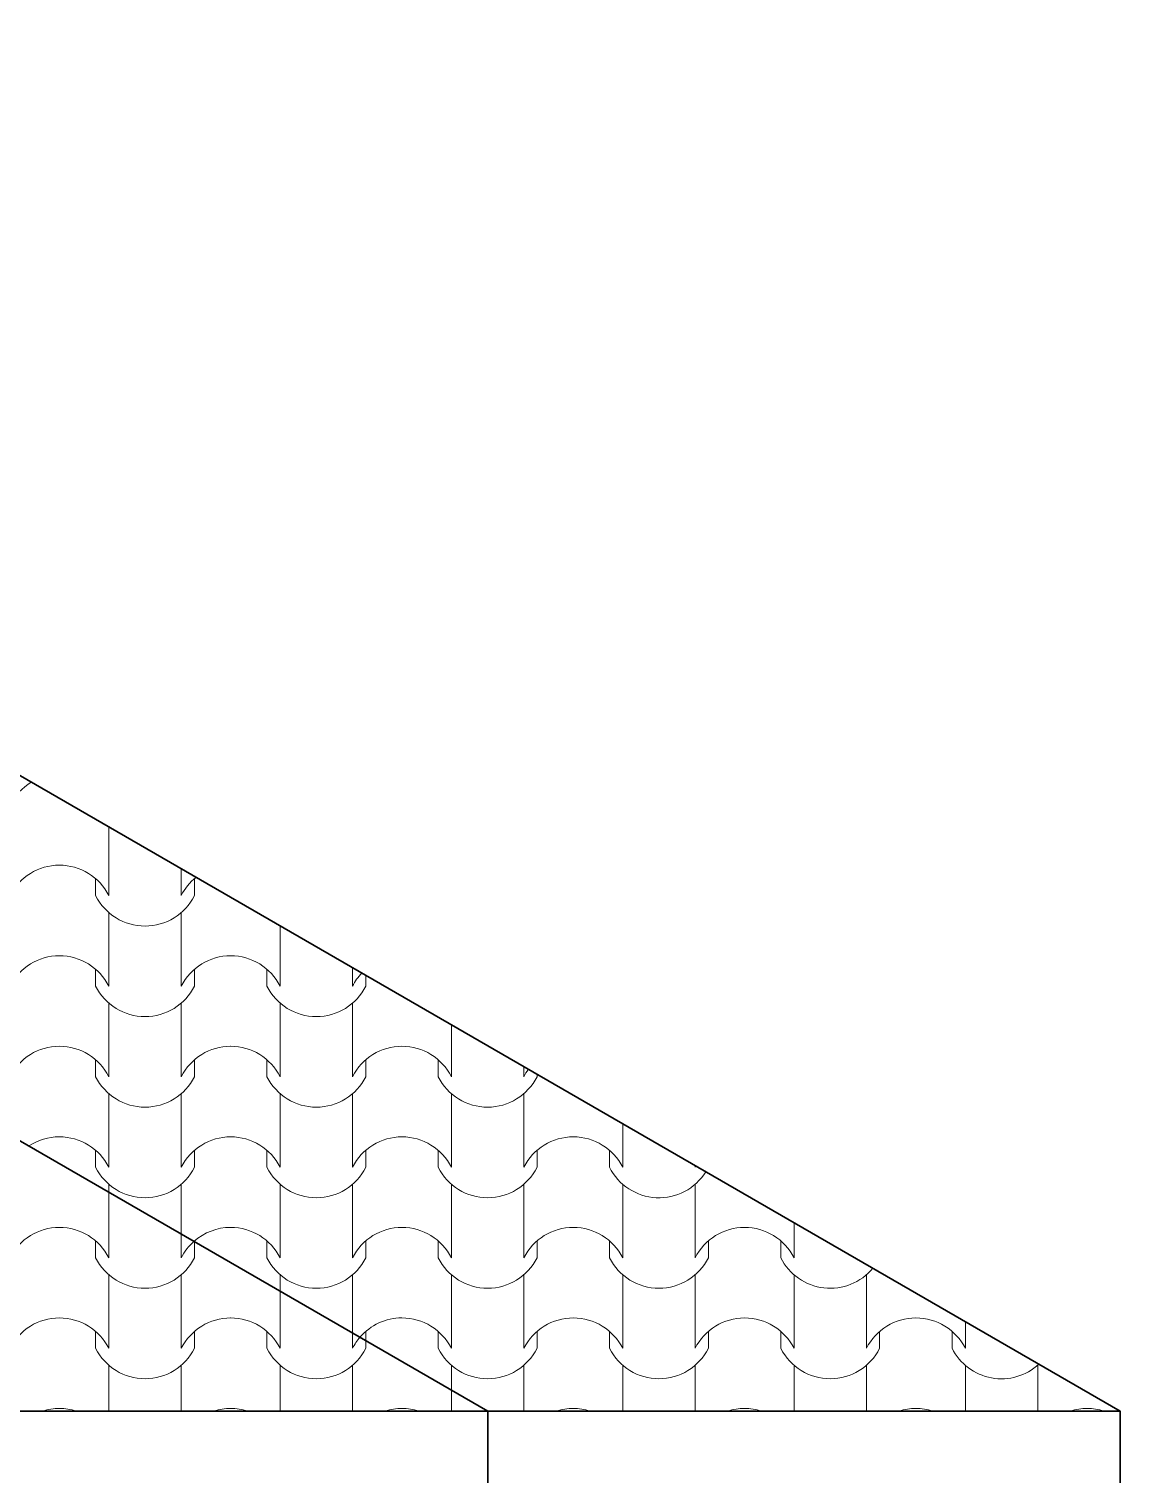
# Model space of a CAD drawing. Header units: millimetres. Extents: x 102766 to 172228, y -127504 to -81044.
# Drawn here: x 117440 to 119252, y -91373 to -88974 of the extents above; entities that cross this region are included whole.
import ezdxf

# ---------------------------------------------------------------- set-up
doc = ezdxf.new("R2010")
doc.units = ezdxf.units.MM
doc.header["$MEASUREMENT"] = 0
doc.layers.add('2D Drafting - General_Pen_No__105', color=7, linetype='Continuous', lineweight=13, true_color=0xcae6ff)
doc.layers.add('2D Drafting - General_Pen_No__82', color=7, linetype='Continuous', lineweight=20, true_color=0xaaaaaa)
doc.layers.add('Shell - Roof_Pen_No__21', color=7, linetype='Continuous', lineweight=35)

# ---------------------------------------------------------------- blocks, each defined once
blk = doc.blocks.new('*X18')
at = {"layer": '2D Drafting - General_Pen_No__82', "linetype": 'Continuous'}
for p, q in [((117572.4, -90299.2), (117572.4, -90352)), ((117572.4, -90352), (117572.4, -90413)), ((117550.4, -90384.9), (117550.4, -90413)), ((117692.6, -90368.6), (117692.6, -90413)), ((117714.6, -90384.9), (117714.6, -90413)), ((117572.4, -90441.4), (117572.4, -90502.3)), ((117692.6, -90441.4), (117692.6, -90502.3)), ((117856.8, -90463.4), (117856.8, -90502.3)), ((117572.4, -90502.3), (117572.4, -90563.3)), ((117692.6, -90502.3), (117692.6, -90563.3)), ((117856.8, -90502.3), (117856.8, -90563.3)), ((117550.4, -90535.3), (117550.4, -90563.3)), ((117714.6, -90535.3), (117714.6, -90563.3)), ((117834.8, -90535.3), (117834.8, -90563.3)), ((117977.1, -90532.9), (117977.1, -90563.3)), ((117999.1, -90545.6), (117999.1, -90563.3)), ((117572.4, -90591.7), (117572.4, -90652.7)), ((117692.6, -90591.7), (117692.6, -90652.7)), ((117856.8, -90591.7), (117856.8, -90652.7)), ((117977.1, -90591.7), (117977.1, -90652.7)), ((118141.3, -90627.7), (118141.3, -90652.7)), ((117572.4, -90652.7), (117572.4, -90713.6)), ((117692.6, -90652.7), (117692.6, -90713.6)), ((117856.8, -90652.7), (117856.8, -90713.6)), ((117977.1, -90652.7), (117977.1, -90713.6)), ((118141.3, -90652.7), (118141.3, -90713.6)), ((117550.4, -90685.6), (117550.4, -90713.6)), ((117714.6, -90685.6), (117714.6, -90713.6)), ((117834.8, -90685.6), (117834.8, -90713.6)), ((117999.1, -90685.6), (117999.1, -90713.6)), ((118119.3, -90685.6), (118119.3, -90713.6)), ((118261.6, -90697.1), (118261.6, -90713.6)), ((118283.6, -90709.8), (118283.6, -90713.6)), ((117572.4, -90742), (117572.4, -90803)), ((117692.6, -90742), (117692.6, -90803)), ((117856.8, -90742), (117856.8, -90803)), ((117977.1, -90742), (117977.1, -90803)), ((118141.3, -90742), (118141.3, -90803)), ((118261.6, -90742), (118261.6, -90803)), ((118425.8, -90791.9), (118425.8, -90803)), ((117572.4, -90803), (117572.4, -90864)), ((117692.6, -90803), (117692.6, -90864)), ((117856.8, -90803), (117856.8, -90864)), ((117977.1, -90803), (117977.1, -90864)), ((118141.3, -90803), (118141.3, -90864)), ((118261.6, -90803), (118261.6, -90864)), ((118425.8, -90803), (118425.8, -90864)), ((117550.4, -90835.9), (117550.4, -90864)), ((117714.6, -90835.9), (117714.6, -90864)), ((117834.8, -90835.9), (117834.8, -90864)), ((117999.1, -90835.9), (117999.1, -90864)), ((118119.3, -90835.9), (118119.3, -90864)), ((118283.6, -90835.9), (118283.6, -90864)), ((118403.8, -90835.9), (118403.8, -90864)), ((118546, -90861.3), (118546, -90864)), ((117572.4, -90892.4), (117572.4, -90905.4)), ((117692.6, -90892.4), (117692.6, -90953.3)), ((117856.8, -90892.4), (117856.8, -90953.3)), ((117977.1, -90892.4), (117977.1, -90953.3)), ((118141.3, -90892.4), (118141.3, -90953.3)), ((118261.6, -90892.4), (118261.6, -90953.3)), ((118425.8, -90892.4), (118425.8, -90953.3)), ((118546, -90892.4), (118546, -90953.3)), ((117692.6, -90953.3), (117692.6, -90974.8)), ((117856.8, -90953.3), (117856.8, -91014.3)), ((117977.1, -90953.3), (117977.1, -91014.3)), ((118141.3, -90953.3), (118141.3, -91014.3)), ((118261.6, -90953.3), (118261.6, -91014.3)), ((118425.8, -90953.3), (118425.8, -91014.3)), ((118546, -90953.3), (118546, -91014.3)), ((118710.3, -90956.2), (118710.3, -91014.3)), ((117714.6, -90986.3), (117714.6, -90987.5)), ((117834.8, -90986.3), (117834.8, -91014.3)), ((117999.1, -90986.3), (117999.1, -91014.3)), ((118119.3, -90986.3), (118119.3, -91014.3)), ((118283.6, -90986.3), (118283.6, -91014.3)), ((118403.8, -90986.3), (118403.8, -91014.3)), ((118568, -90986.3), (118568, -91014.3)), ((118688.3, -90986.3), (118688.3, -91014.3)), ((117856.8, -91042.7), (117856.8, -91069.7)), ((117977.1, -91042.7), (117977.1, -91103.7)), ((118141.3, -91042.7), (118141.3, -91103.7)), ((118261.6, -91042.7), (118261.6, -91103.7)), ((118425.8, -91042.7), (118425.8, -91103.7)), ((118546, -91042.7), (118546, -91103.7)), ((118710.3, -91042.7), (118710.3, -91103.7)), ((118830.5, -91042.7), (118830.5, -91103.7)), ((117977.1, -91103.7), (117977.1, -91139.1)), ((118141.3, -91103.7), (118141.3, -91164.6)), ((118261.6, -91103.7), (118261.6, -91164.6)), ((118425.8, -91103.7), (118425.8, -91164.6)), ((118546, -91103.7), (118546, -91164.6)), ((118710.3, -91103.7), (118710.3, -91164.6)), ((118830.5, -91103.7), (118830.5, -91164.6)), ((118994.8, -91120.4), (118994.8, -91164.6)), ((117999.1, -91136.6), (117999.1, -91151.8)), ((118119.3, -91136.6), (118119.3, -91164.6)), ((118283.6, -91136.6), (118283.6, -91164.6)), ((118403.8, -91136.6), (118403.8, -91164.6)), ((118568, -91136.6), (118568, -91164.6)), ((118688.3, -91136.6), (118688.3, -91164.6)), ((118852.5, -91136.6), (118852.5, -91164.6)), ((118972.8, -91136.6), (118972.8, -91164.6)), ((118141.3, -91193), (118141.3, -91233.9)), ((118261.6, -91193), (118261.6, -91254)), ((118425.8, -91193), (118425.8, -91254)), ((118546, -91193), (118546, -91254)), ((118710.3, -91193), (118710.3, -91254)), ((118830.5, -91193), (118830.5, -91254)), ((118994.8, -91193), (118994.8, -91254)), ((119115, -91193), (119115, -91254)), ((118261.6, -91254), (118261.6, -91268.8)), ((118425.8, -91254), (118425.8, -91268.8)), ((118546, -91254), (118546, -91268.8)), ((118710.3, -91254), (118710.3, -91268.8)), ((118830.5, -91254), (118830.5, -91268.8)), ((118994.8, -91254), (118994.8, -91268.8)), ((119115, -91254), (119115, -91268.8))]:
    blk.add_line(p, q, dxfattribs=at)
for centre, radius, start, end in [((117490.5, -90304.6), 92.5, 120.4561, 153.0115), ((117490.5, -90454.9), 92.5, 90.1705, 153.0115), ((117490, -90454.9), 92.5, 26.9885, 89.8295), ((117775, -90454.9), 92.5, 128.7261, 153.0115), ((117632.5, -90371.7), 91.9, 206.7044, 333.2956), ((117490.5, -90605.3), 92.5, 90.1705, 153.0115), ((117490, -90605.3), 92.5, 26.9885, 89.8295), ((117775, -90605.3), 92.5, 90.1705, 153.0115), ((117774.4, -90605.3), 92.5, 26.9885, 89.8295), ((118059.5, -90605.3), 92.5, 136.552, 153.0115), ((117632.5, -90522), 91.9, 206.7044, 333.2956), ((117917, -90522), 91.9, 206.7044, 333.2956), ((117490.5, -90755.6), 92.5, 90.1705, 153.0115), ((117490, -90755.6), 92.5, 26.9885, 89.8295), ((117775, -90755.6), 92.5, 90.1705, 153.0115), ((117774.4, -90755.6), 92.5, 26.9885, 89.8295), ((118059.5, -90755.6), 92.5, 90.1705, 153.0115), ((118058.9, -90755.6), 92.5, 26.9885, 89.8295), ((117632.5, -90672.3), 91.9, 206.7044, 333.2956), ((117917, -90672.3), 91.9, 206.7044, 333.2956), ((118201.4, -90672.3), 91.9, 206.7044, 333.2956), ((118344, -90755.6), 92.5, 144.1284, 153.0115), ((117490.5, -90905.9), 92.5, 90.1705, 123.42), ((117490, -90905.9), 92.5, 26.9885, 89.8295), ((117775, -90905.9), 92.5, 90.1705, 153.0115), ((117774.4, -90905.9), 92.5, 26.9885, 89.8295), ((118059.5, -90905.9), 92.5, 90.1705, 153.0115), ((118058.9, -90905.9), 92.5, 26.9885, 89.8295), ((118344, -90905.9), 92.5, 90.1705, 153.0115), ((118343.4, -90905.9), 92.5, 26.9885, 89.8295), ((117632.5, -90822.7), 91.9, 206.7044, 333.2956), ((117917, -90822.7), 91.9, 206.7044, 333.2956), ((118201.4, -90822.7), 91.9, 206.7044, 333.2956), ((118485.9, -90822.7), 91.9, 206.7044, 327.852), ((118628.4, -90905.9), 92.5, 151.6024, 153.0115), ((117775, -91056.3), 92.5, 90.1705, 131.5073), ((117774.4, -91056.3), 92.5, 26.9885, 89.8295), ((118059.5, -91056.3), 92.5, 90.1705, 153.0115), ((118058.9, -91056.3), 92.5, 26.9885, 89.8295), ((118344, -91056.3), 92.5, 90.1705, 153.0115), ((118343.4, -91056.3), 92.5, 26.9885, 89.8295), ((118628.4, -91056.3), 92.5, 90.1705, 153.0115), ((118627.9, -91056.3), 92.5, 26.9885, 89.8295), ((117917, -90973), 91.9, 206.7044, 333.2956), ((118201.4, -90973), 91.9, 206.7044, 333.2956), ((118485.9, -90973), 91.9, 206.7044, 333.2956), ((118770.4, -90973), 91.9, 206.7044, 320.2989), ((118059.5, -91206.6), 92.5, 90.1705, 139.2269), ((118058.9, -91206.6), 92.5, 26.9885, 89.8295), ((118344, -91206.6), 92.5, 90.1705, 153.0115), ((118343.4, -91206.6), 92.5, 26.9885, 89.8295), ((118628.4, -91206.6), 92.5, 90.1705, 153.0115), ((118627.9, -91206.6), 92.5, 26.9885, 89.8295), ((118912.9, -91206.6), 92.5, 90.1705, 153.0115), ((118912.4, -91206.6), 92.5, 26.9885, 89.8295), ((118201.4, -91123.3), 91.9, 206.7044, 333.2956), ((118485.9, -91123.3), 91.9, 206.7044, 333.2956), ((118770.4, -91123.3), 91.9, 206.7044, 333.2956), ((119054.9, -91123.3), 91.9, 206.7044, 312.5702), ((118344, -91356.9), 92.5, 90.1705, 107.6686), ((118343.4, -91356.9), 92.5, 72.3314, 89.8295), ((118628.4, -91356.9), 92.5, 90.1705, 107.6686), ((118627.9, -91356.9), 92.5, 72.3314, 89.8295), ((118912.9, -91356.9), 92.5, 90.1705, 107.6686), ((118912.4, -91356.9), 92.5, 72.3314, 89.8295), ((119197.4, -91356.9), 92.5, 90.1705, 107.6686), ((119196.8, -91356.9), 92.5, 72.3314, 89.8295)]:
    blk.add_arc(centre, radius, start, end, dxfattribs=at)
blk = doc.blocks.new('Fill_9')
at = {"layer": '2D Drafting - General_Pen_No__105', "linetype": 'Continuous'}
for p, q in [((119251.8, -91268.8), (115277.1, -88974)), ((115277.1, -89580.2), (118201.8, -91268.8)), ((118201.8, -91268.8), (119251.8, -91268.8))]:
    blk.add_line(p, q, dxfattribs=at)
at = {"layer": '2D Drafting - General_Pen_No__82', "linetype": 'Continuous'}
blk.add_blockref('*X18', (0, 0), dxfattribs=at)
blk = doc.blocks.new('*X20')
at = {"layer": '2D Drafting - General_Pen_No__82', "linetype": 'Continuous'}
for p, q in [((117572.4, -90905.4), (117572.4, -90953.3)), ((117572.4, -90953.3), (117572.4, -91014.3)), ((117550.4, -90986.3), (117550.4, -91014.3)), ((117692.6, -90974.8), (117692.6, -91014.3)), ((117714.6, -90987.5), (117714.6, -91014.3)), ((117572.4, -91042.7), (117572.4, -91103.7)), ((117692.6, -91042.7), (117692.6, -91103.7)), ((117856.8, -91069.7), (117856.8, -91103.7)), ((117572.4, -91103.7), (117572.4, -91164.6)), ((117692.6, -91103.7), (117692.6, -91164.6)), ((117856.8, -91103.7), (117856.8, -91164.6)), ((117550.4, -91136.6), (117550.4, -91164.6)), ((117714.6, -91136.6), (117714.6, -91164.6)), ((117834.8, -91136.6), (117834.8, -91164.6)), ((117977.1, -91139.1), (117977.1, -91164.6)), ((117999.1, -91151.8), (117999.1, -91164.6)), ((117572.4, -91193), (117572.4, -91254)), ((117692.6, -91193), (117692.6, -91254)), ((117856.8, -91193), (117856.8, -91254)), ((117977.1, -91193), (117977.1, -91254)), ((118141.3, -91233.9), (118141.3, -91254)), ((117572.4, -91254), (117572.4, -91268.8)), ((117692.6, -91254), (117692.6, -91268.8)), ((117856.8, -91254), (117856.8, -91268.8)), ((117977.1, -91254), (117977.1, -91268.8)), ((118141.3, -91254), (118141.3, -91268.8))]:
    blk.add_line(p, q, dxfattribs=at)
for centre, radius, start, end in [((117490.5, -91056.3), 92.5, 90.1705, 153.0115), ((117490, -91056.3), 92.5, 26.9885, 89.8295), ((117775, -91056.3), 92.5, 131.5073, 153.0115), ((117632.5, -90973), 91.9, 206.7044, 333.2956), ((117490.5, -91206.6), 92.5, 90.1705, 153.0115), ((117490, -91206.6), 92.5, 26.9885, 89.8295), ((117775, -91206.6), 92.5, 90.1705, 153.0115), ((117774.4, -91206.6), 92.5, 26.9885, 89.8295), ((118059.5, -91206.6), 92.5, 139.2269, 153.0115), ((117632.5, -91123.3), 91.9, 206.7044, 333.2956), ((117917, -91123.3), 91.9, 206.7044, 333.2956), ((117490.5, -91356.9), 92.5, 90.1705, 107.6687), ((117490, -91356.9), 92.5, 72.3313, 89.8295), ((117775, -91356.9), 92.5, 90.1705, 107.6687), ((117774.4, -91356.9), 92.5, 72.3313, 89.8295), ((118059.5, -91356.9), 92.5, 90.1705, 107.6687), ((118058.9, -91356.9), 92.5, 72.3313, 89.8295)]:
    blk.add_arc(centre, radius, start, end, dxfattribs=at)
blk = doc.blocks.new('Fill_10')
at = {"layer": '2D Drafting - General_Pen_No__105', "linetype": 'Continuous'}
for p, q in [((118201.8, -91268.8), (115277.1, -89580.2)), ((112352.3, -91268.8), (118201.8, -91268.8))]:
    blk.add_line(p, q, dxfattribs=at)
at = {"layer": '2D Drafting - General_Pen_No__82', "linetype": 'Continuous'}
blk.add_blockref('*X20', (0, 0), dxfattribs=at)

msp = doc.modelspace()

# ---------------------------------------------------------------- linework, layer by layer
at = {"layer": 'Shell - Roof_Pen_No__21', "linetype": 'Continuous'}
for p, q in [((119251.8, -91268.8), (115277.1, -88974)), ((118201.8, -91268.8), (115277.1, -89580.2)), ((112352.3, -91268.8), (118201.8, -91268.8)), ((118201.8, -91268.8), (118201.8, -91498)), ((118201.8, -91268.8), (119251.8, -91268.8)), ((119251.8, -91268.8), (119251.8, -91498))]:
    msp.add_line(p, q, dxfattribs=at)

# ---------------------------------------------------------------- block references
at = {"layer": '2D Drafting - General_Pen_No__82', "linetype": 'Continuous'}
for name in ['Fill_9', 'Fill_10']:
    msp.add_blockref(name, (0, 0), dxfattribs=at)

doc.saveas('drawing.dxf')
